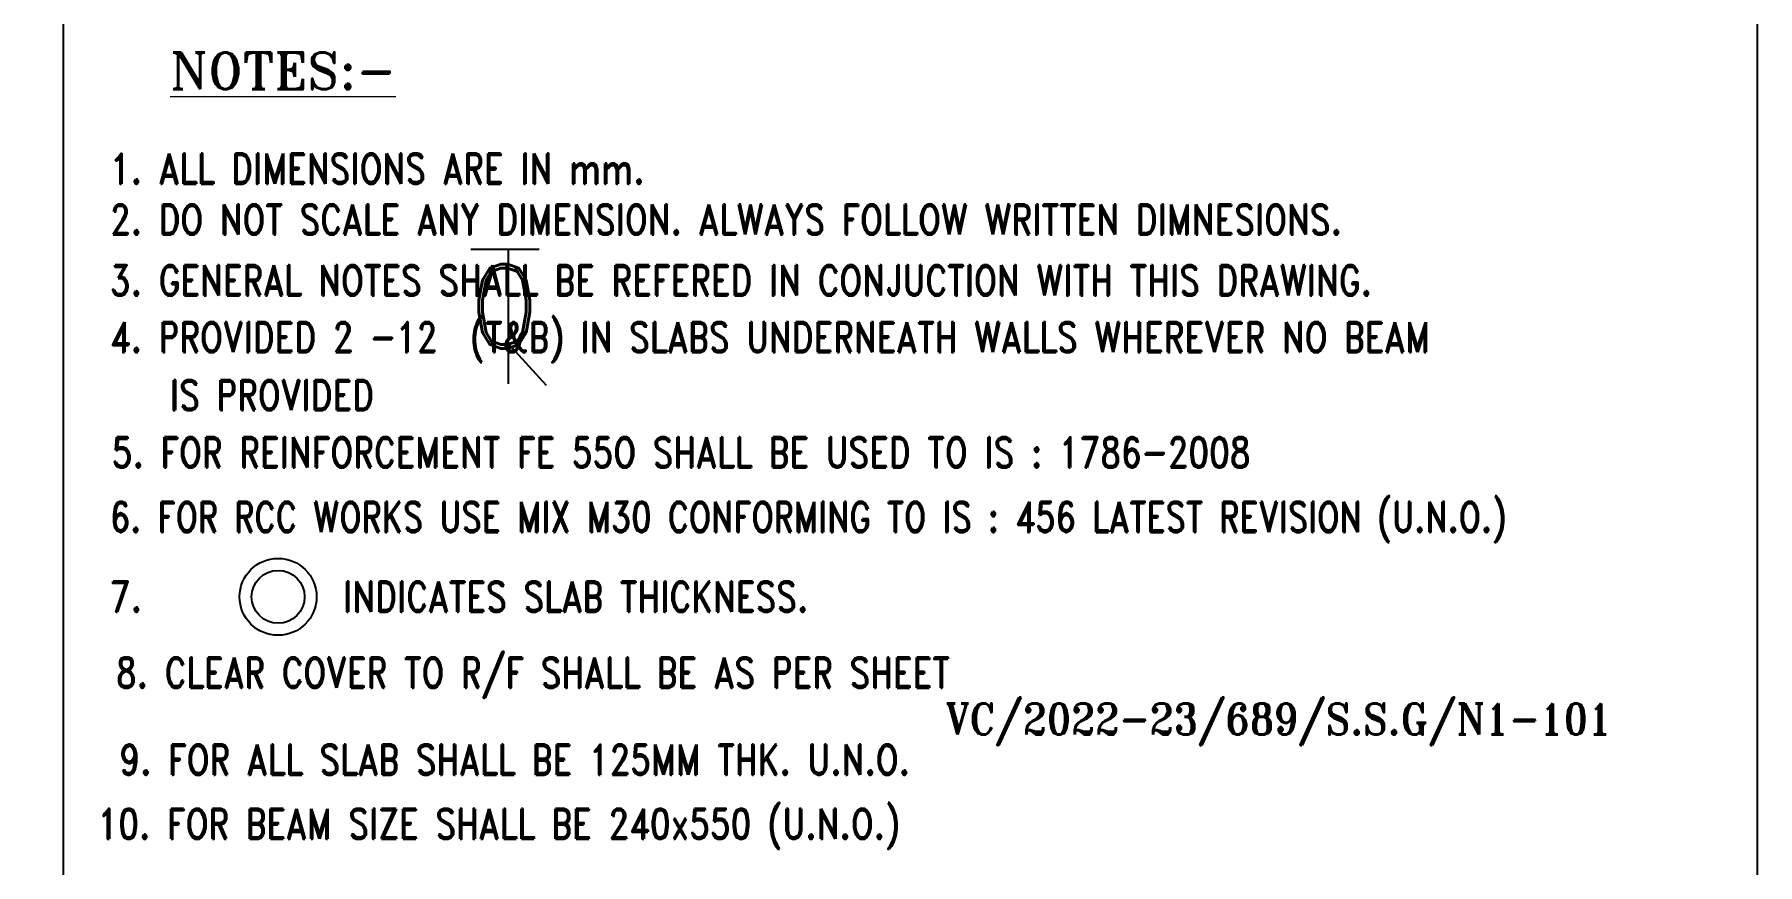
# Model space of a CAD drawing. Header units: millimetres. Extents: x 2061841 to 105821645, y -77612 to 48520811.
# Drawn here: x 105364475 to 105376170, y 48464958 to 48470598 of the extents above; entities that cross this region are included whole.
import ezdxf

# ---------------------------------------------------------------- set-up
doc = ezdxf.new("R2010")
doc.units = ezdxf.units.MM
doc.header["$LTSCALE"] = 10
doc.header["$MEASUREMENT"] = 0
for name, color, linetype in [('BEAM', 4, 'Continuous'), ('BORDER', 5, 'Continuous'), ('S-OPENING', 6, 'Continuous'), ('SHEET-TEXT', 7, 'Continuous'), ('T', 2, 'Continuous')]:
    doc.layers.add(name, color=color, linetype=linetype)
doc.layers.add('COL', color=1, linetype='Continuous', lineweight=0)
doc.layers.add('TEXT 3', color=1, linetype='Continuous', lineweight=18)
doc.styles.add('RD', font='romand.shx', dxfattribs={"width": 0.9, "height": 225})
doc.styles.add('ROMAND', font='romand', dxfattribs={"height": 200})
doc.styles.add('RT', font='romant.shx', dxfattribs={"height": 250})

# ---------------------------------------------------------------- blocks, each defined once
blk = doc.blocks.new('T')
at = {"layer": 'BEAM'}
for p, q in [((-183.3, 386.1), (111.7, 386.1)), ((-21.4, 386.1), (-21.4, -194.3)), ((-21.4, -21), (142.7, -200))]:
    blk.add_line(p, q, dxfattribs=at)
at = {"layer": 'COL', "color": 2, "style": 'ROMAND'}
blk.add_text('0', height=364.5, dxfattribs=at).set_placement((-194.4, -42.3))
blk = doc.blocks.new('TOWER-A TYPICAL FLOOR FRAMING PLAN N')
at = {"layer": 'BORDER', "color": 5}
blk.add_line((102601669.9, 48579100.4, 101.1), (102601669.9, 48519700.5, 101.1), dxfattribs=at)
at = {"layer": 'BORDER', "elevation": 101.1}
blk.add_lwpolyline([(102529069.4, 48519700.4), (102613169.4, 48519700.4), (102613169.4, 48579100.4), (102529069.4, 48579100.4)], close=True, dxfattribs=at)
at = {"layer": 'T'}
for radius in [261.5, 179.9]:
    blk.add_circle((102603127.8, 48564791.9, 101.1), radius, dxfattribs=at)
at = {"layer": 'T', "ltscale": 20, "xscale": 1.574045668588952, "yscale": 1.574045668588952, "zscale": 1.574045668588952}
blk.add_blockref('T', (102604723.5, 48566545.6, 101.1), dxfattribs=at)
at = {"layer": 'SHEET-TEXT', "color": 1, "style": 'RT', "width": 0.9}
blk.add_text('VC/2022-23/689/S.S.G/N1-101', height=212.5, dxfattribs=at).set_placement((102607657.8, 48563855.6, 113.7))
at = {"layer": 'T', "style": 'RD'}
for s, width, p in [('1. ALL DIMENSIONS ARE IN mm.', 0.8, (102601986.9, 48567598.1, 101.1)), ('2. DO NOT SCALE ANY DIMENSION. ALWAYS FOLLOW WRITTEN DIMNESIONS.', 0.8, (102601986.9, 48567252.4, 101.1)), ('3. GENERAL NOTES SHALL BE REFERED IN CONJUCTION WITH THIS DRAWING.', 0.8, (102601986.9, 48566838.8, 101.1)), ('4. PROVIDED 2 -12  (T&B) IN SLABS UNDERNEATH WALLS WHEREVER NO BEAM ', 0.8, (102601986.9, 48566453.6, 101.1)), ('IS PROVIDED', 0.8, (102602393.1, 48566059.3, 101.1)), ('5. FOR REINFORCEMENT FE 55O SHALL BE USED TO IS : 1786-2008  ', 0.8, (102601999.2, 48565670.6, 101.1)), ('6. FOR RCC WORKS USE MIX M30 CONFORMING TO IS : 456 LATEST REVISION (U.N.O.)', 0.78, (102601986.9, 48565232.3, 101.1)), ('7.           INDICATES SLAB THICKNESS.', 0.8, (102601986.9, 48564690.7, 101.1)), ('8. CLEAR COVER TO R/F SHALL BE AS PER SHEET', 0.8, (102602027, 48564174.4, 113.7)), ('9. FOR ALL SLAB SHALL BE 125MM THK. U.N.O. ', 0.8, (102602051, 48563583.3, 113.7)), ('10. FOR BEAM SIZE SHALL BE 240x550 (U.N.O.)  ', 0.8, (102601902.8, 48563147.7, 151.4))]:
    blk.add_text(s, height=205.126, dxfattribs=dict(at, width=width)).set_placement(p)
at = {"layer": 'TEXT 3', "style": 'RT'}
blk.add_text('%%UNOTES:-', height=250, dxfattribs=at).set_placement((102602395, 48568240.1, 101.1))

msp = doc.modelspace()

# ---------------------------------------------------------------- block references
at = {"layer": 'S-OPENING'}
msp.add_blockref('TOWER-A TYPICAL FLOOR FRAMING PLAN N', (2763000.3, -98014.7), dxfattribs=at)

doc.saveas('drawing.dxf')
